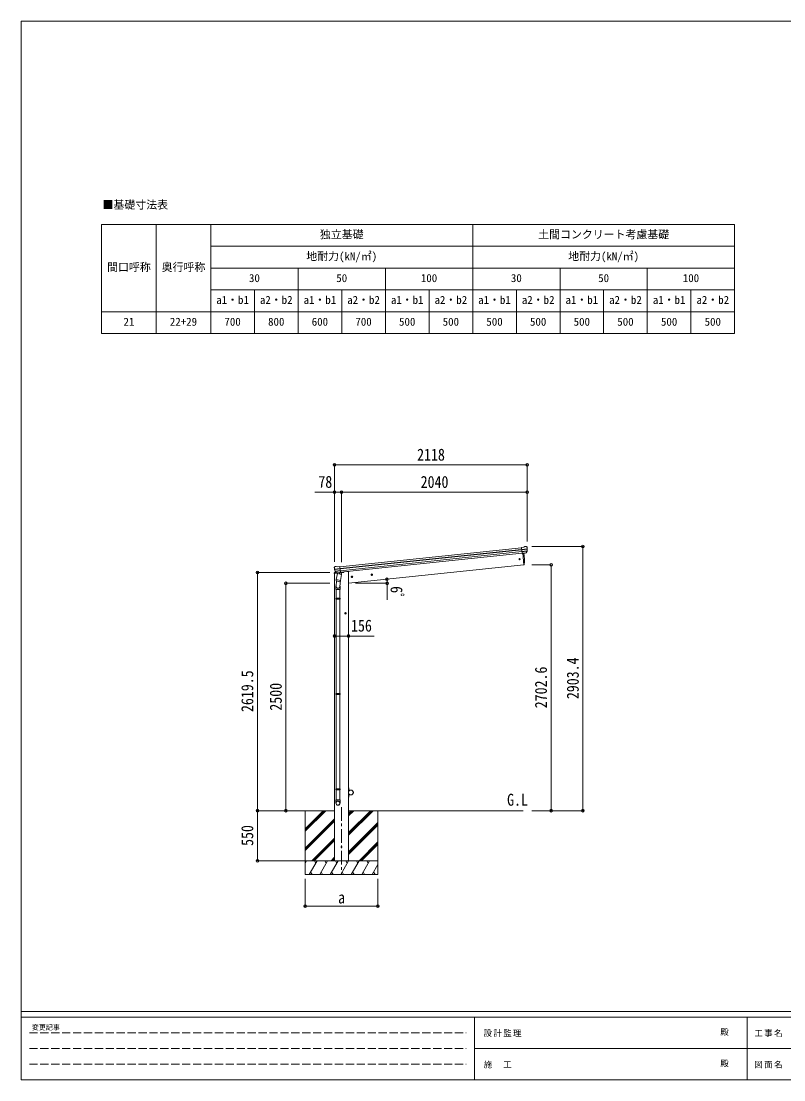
# Model space of a CAD drawing. Units: millimetres at full size, sheet at 1:30. Extents: x -8432 to 8432, y -5820 to 5820.
# Drawn here: x -8432 to -46, y -5820 to 5820 of the extents above; entities that cross this region are included whole.
import ezdxf
from ezdxf.enums import TextEntityAlignment as Align

# ---------------------------------------------------------------- set-up
doc = ezdxf.new("R2010")
doc.units = ezdxf.units.MM
doc.header["$LTSCALE"] = 30
doc.header["$PDMODE"] = 32
doc.header["$PDSIZE"] = 30
doc.linetypes.add('CHAIN1', pattern=[8, 5, -1, 1, -1])
doc.linetypes.add('DASHED3', pattern=[4, 3, -1])
for name, color, linetype, lineweight in [('0-0_0', 7, 'Continuous', 9), ('0-1_本体', 5, 'CHAIN1', 9), ('0-3_ELV2', 4, 'Continuous', 9), ('0-6_OTH_LINE', 6, 'Continuous', 9), ('0-7_SHAPE', 7, 'Continuous', 9), ('0-9_OUTLINE', 7, 'Continuous', 9), ('0-E_DET2', 7, 'Continuous', 18), ('F-0_240', 7, 'Continuous', 9)]:
    doc.layers.add(name, color=color, linetype=linetype, lineweight=lineweight)
doc.styles.add('ＭＳ ゴシック', font='')
doc.styles.get('ＭＳ ゴシック').set_extended_font_data('MS Gothic')

msp = doc.modelspace()

# ---------------------------------------------------------------- linework, layer by layer
at = {"layer": '0-0_0'}
for p, q in [((-5438.27, -2860.82), (-4987.13, -2860.82)), ((-5309.63, -3087.39), (-5083, -2860.76)), ((-5309.63, -3073.25), (-5097.14, -2860.76)), ((-5309.63, -3059.11), (-5111.29, -2860.76)), ((-5309.63, -2860.82), (-5309.63, -3560.76)), ((-4831.63, -2917.76), (-4774.64, -2860.76)), ((-4831.63, -2903.62), (-4788.78, -2860.76)), ((-4831.63, -2889.48), (-4802.92, -2860.76)), ((-4831.63, -2860.82), (-2912.69, -2860.82)), ((-4831.63, -3129.89), (-4562.56, -2860.82)), ((-4831.63, -3115.75), (-4576.7, -2860.82)), ((-4831.63, -3101.61), (-4590.84, -2860.82)), ((-4509.63, -2860.82), (-4509.63, -3560.76)), ((-5309.63, -3271.24), (-4987.63, -2949.24)), ((-5309.63, -3285.38), (-4987.63, -2963.38)), ((-5309.63, -3299.52), (-4987.63, -2977.53)), ((-4831.63, -3313.74), (-4509.63, -2991.74)), ((-4831.63, -3327.88), (-4509.63, -3005.88)), ((-4831.63, -3342.02), (-4509.63, -3020.03)), ((-5237.03, -3410.76), (-4987.63, -3161.37)), ((-5222.88, -3410.76), (-4987.63, -3175.52)), ((-5208.74, -3410.76), (-4987.63, -3189.66)), ((-4716.53, -3410.76), (-4509.63, -3203.87)), ((-4702.38, -3410.76), (-4509.63, -3218.02)), ((-4688.24, -3410.76), (-4509.63, -3232.16)), ((-5024.89, -3410.76), (-4987.13, -3373)), ((-4509.63, -3410.76), (-5309.63, -3410.76)), ((-5309.63, -3439.7), (-5292.93, -3410.76)), ((-5307.93, -3436.74), (-5309.63, -3433.79)), ((-5264.06, -3560.76), (-5177.46, -3410.76)), ((-5192.46, -3436.74), (-5207.46, -3410.76)), ((-5148.59, -3560.76), (-5061.98, -3410.76)), ((-5076.99, -3436.74), (-5091.99, -3410.76)), ((-5033.12, -3560.76), (-4946.51, -3410.76)), ((-5010.75, -3410.76), (-4987.13, -3387.15)), ((-4996.61, -3410.76), (-4987.13, -3401.29)), ((-4961.52, -3436.75), (-4976.52, -3410.76)), ((-4917.65, -3560.76), (-4831.04, -3410.76)), ((-4846.05, -3436.75), (-4861.05, -3410.76)), ((-4802.18, -3560.76), (-4715.57, -3410.76)), ((-4730.57, -3436.74), (-4745.58, -3410.76)), ((-4686.71, -3560.76), (-4600.11, -3410.76)), ((-4615.11, -3436.74), (-4630.11, -3410.76)), ((-4571.24, -3560.76), (-4509.63, -3454.06)), ((-4509.63, -3419.43), (-4514.64, -3410.76)), ((-5309.63, -3560.76), (-4509.63, -3560.76)), ((-5249.06, -3534.78), (-5234.06, -3560.76)), ((-5133.59, -3534.78), (-5118.59, -3560.76)), ((-5018.12, -3534.78), (-5003.12, -3560.76)), ((-4902.65, -3534.78), (-4887.65, -3560.76)), ((-4787.18, -3534.78), (-4772.18, -3560.76)), ((-4671.71, -3534.78), (-4656.71, -3560.76)), ((-4556.24, -3534.78), (-4541.24, -3560.76))]:
    msp.add_line(p, q, dxfattribs=at)
at = {"layer": '0-1_本体'}
msp.add_line((-4909.63, -2822.53), (-4909.63, -3565.85), dxfattribs=at)
at = {"layer": '0-3_ELV2'}
for p, q in [((-4927.23, -178.82), (-2931.14, 30.98)), ((-4925.24, -197.71), (-2929.15, 12.08)), ((-4924.81, -201.89), (-2928.72, 7.91)), ((-2904.83, 35.76), (-2931.35, 32.97)), ((-2924.56, -31.58), (-2931.35, 32.97)), ((-2929.19, 12.44), (-2869.45, 18.72)), ((-2868.97, 12.85), (-2928.58, 6.59)), ((-2904.83, 35.76), (-2893.23, 42.73)), ((-2892, 43.14), (-2878.51, 44.56)), ((-2874.84, 43.47), (-2874.85, 43.47)), ((-2874.84, 43.47), (-2869.66, 39.27)), ((-2868.28, 35.58), (-2868.59, 37.43)), ((-4922.71, -221.75), (-2926.63, -11.95)), ((-2924.87, -28.69), (-4920.95, -238.49)), ((-2869.81, -3.9), (-2926.84, -9.9)), ((-2871.2, -8.56), (-2926.37, -14.36)), ((-2881.21, -26.8), (-2924.59, -31.36)), ((-2924.56, -31.58), (-2914.62, -30.54)), ((-2917.68, -30.86), (-2904.29, -158.25)), ((-2914.62, -30.54), (-2914.35, -30.6)), ((-2914.35, -30.6), (-2889.02, -27.94)), ((-2889.02, -27.94), (-2888.76, -27.82)), ((-2888.76, -27.82), (-2881.07, -27.01)), ((-2879.76, -25.14), (-2870.31, -6.84)), ((-2878.71, -25.57), (-2868.59, -7.31)), ((-4989.67, -187.39), (-4989.75, -185.52)), ((-4984.89, -178.31), (-4989.08, -183.49)), ((-4925.28, -197.36), (-4985.02, -203.64)), ((-4984.89, -178.31), (-4984.89, -178.3)), ((-4984.26, -209.48), (-4924.66, -203.21)), ((-4968.04, -175.06), (-4981.53, -176.48)), ((-4966.76, -245.03), (-4980.45, -229.28)), ((-4979.96, -225.69), (-4922.93, -219.7)), ((-4965.81, -244.4), (-4978.86, -228.46)), ((-4977.63, -229.96), (-4922.46, -224.16)), ((-4953.96, -179.62), (-4966.75, -175.21)), ((-4953.96, -179.62), (-4927.43, -176.83)), ((-4920.65, -241.38), (-4927.43, -176.83)), ((-2904.29, -158.25), (-4831.63, -360.82)), ((-2904.29, -158.25), (-2902.24, -157.96)), ((-4989.38, -245.98), (-4990.28, -252.81)), ((-4990.28, -252.81), (-4956.55, -249.27)), ((-4987.13, -3410.76), (-4987.13, -252.48)), ((-4969.87, -241.62), (-4986.72, -243.39)), ((-4956.45, -245.14), (-4964.14, -245.95)), ((-4964.05, -245.71), (-4920.67, -241.15)), ((-4956.18, -245.21), (-4956.45, -245.14)), ((-4930.85, -242.54), (-4956.18, -245.21)), ((-4930.6, -242.43), (-4930.85, -242.54)), ((-4920.65, -241.38), (-4930.6, -242.43)), ((-4916.53, -245.06), (-4887.27, -241.99)), ((-4882.41, -234.44), (-4882.83, -237.67)), ((-4785.47, -288.6), (-4805.36, -290.69)), ((-4796.2, -282.18), (-4802.27, -286.59)), ((-4802.27, -286.59), (-4801.49, -294.06)), ((-4801.49, -294.06), (-4794.63, -297.11)), ((-4794.37, -299.59), (-4796.46, -279.7)), ((-4789.35, -285.23), (-4796.2, -282.18)), ((-4566.68, -265.6), (-4586.57, -267.7)), ((-4577.41, -259.19), (-4583.48, -263.6)), ((-4583.48, -263.6), (-4582.7, -271.06)), ((-4582.7, -271.06), (-4575.84, -274.11)), ((-4575.58, -276.6), (-4577.67, -256.7)), ((-4570.55, -262.24), (-4577.41, -259.19)), ((-4855.63, -690.37), (-4875.63, -690.37)), ((-4865.63, -682.87), (-4872.13, -686.62)), ((-4872.13, -686.62), (-4872.13, -694.13)), ((-4872.13, -694.13), (-4865.63, -697.88)), ((-4865.63, -700.37), (-4865.63, -680.37)), ((-4859.13, -686.62), (-4865.63, -682.87)), ((-4831.63, -3160.82), (-4831.63, -2610.82)), ((-4831.63, -2610.82), (-4829.63, -2610.82)), ((-4829.63, -2633.52), (-4829.63, -2610.82)), ((-4806.63, -2633.52), (-4829.63, -2633.52)), ((-4829.63, -2635.52), (-4806.63, -2635.52)), ((-4831.63, -2710.82), (-4829.63, -2710.82)), ((-4829.63, -2686.12), (-4806.63, -2686.12)), ((-4829.63, -2688.12), (-4829.63, -2710.82)), ((-4806.63, -2688.12), (-4829.63, -2688.12))]:
    msp.add_line(p, q, dxfattribs=at)
for points in [[(-4831.63, -3410.76), (-4831.63, -231.82), (-4851.63, -231.82), (-4882.49, -235.06)], [(-4794.63, -297.11), (-4788.56, -292.7), (-4789.35, -285.23)], [(-4575.84, -274.11), (-4569.77, -269.7), (-4570.55, -262.24)], [(-4865.63, -697.88), (-4859.13, -694.13), (-4859.13, -686.62)]]:
    msp.add_lwpolyline(points, dxfattribs=at)
for centre, radius in [((-2951.09, -95.7), 6.5), ((-4795.42, -289.65), 8.5), ((-4795.42, -289.65), 7.7), ((-4795.42, -289.65), 6.5), ((-4576.62, -266.65), 8.5), ((-4576.62, -266.65), 7.7), ((-4576.62, -266.65), 6.5), ((-4865.63, -690.37), 8.5), ((-4865.63, -690.37), 7.7), ((-4865.63, -690.37), 6.5), ((-4806.63, -2660.82), 25), ((-4909.38, -3260.76), 5)]:
    msp.add_circle(centre, radius, dxfattribs=at)
for centre, radius, start, end in [((-2891.68, 40.15), 3, 96.02369, 120.97631), ((-2877.99, 39.58), 5, 51.04426, 95.95574), ((-3061.83, 13.93), 192.44, 1.4271, 6.57578), ((-3069.17, 14.46), 200.2, 354.20009, 359.53883), ((-2824.18, 20.83), 45.32, 182.67122, 185.64518), ((-2868.79, 11.51), 1.35, 95.1605, 97.91927), ((-2866.18, 13.07), 2.74, 179.02151, 184.43412), ((-3069.17, 14.46), 202, 354.13916, 6), ((-3798.9, -118.04), 900, 357.63919, 5.64986), ((-2881.33, -24.12), 2.99, 285.2717, 331.00739), ((-2872.98, -5.47), 3, 332.69111, 354.20009), ((-2871.21, -5.86), 3, 331, 354.13916), ((-4788.78, -166.28), 202, 186, 197.86084), ((-4795.84, -168.33), 192.44, 185.42422, 190.5729), ((-5029.74, -210.98), 45.32, 6.35482, 9.32878), ((-4981, -181.45), 5, 96.04426, 140.95574), ((-4987.04, -209.84), 2.74, 7.56588, 12.97849), ((-4984.17, -210.82), 1.35, 94.08073, 96.8395), ((-4788.78, -166.28), 200.2, 192.46117, 197.79991), ((-4978.19, -227.31), 3, 197.86084, 221), ((-4976.54, -226.56), 3, 197.79991, 219.30889), ((-4967.73, -178.05), 3, 71.02369, 95.97631), ((-2902.66, -154.99), 3, 278, 357.63919), ((-4986.41, -246.37), 3, 96, 172.5), ((-4964.5, -243.07), 2.99, 220.99261, 266.7283), ((-4887.79, -237.01), 5, 276, 352.5), ((-4829.63, -2633.52), 2, 180, 270), ((-4806.63, -2660.82), 27.3, 270, 90), ((-4806.63, -2660.82), 25.3, 270, 90), ((-4829.63, -2688.12), 2, 90, 180)]:
    msp.add_arc(centre, radius, start, end, dxfattribs=at)
for centre, major_axis, ratio, start_param, end_param in [((-2870.54, 35.97), (-0.87, 5.91), 0.020485, 0.67143203, 1.56913061), ((-2875.93, 40.49), (5.88, -1.31), 0.24881, 0.46058498, 0.46410383), ((-2871.55, 36.94), (-2.34, 1.9), 0.995767, 3.98597162, 4.71238898), ((-3066.86, -7.49), (-20.92, 199.05), 0.994373, 4.71137894, 4.7277536), ((-2881.52, -23.82), (-0.11, 3), 0.642905, 3.24593831, 4.20392797), ((-2881.39, -24.02), (1.66, -2.51), 0.997631, 5.80419048, 5.89294842), ((-2881.46, -23.92), (3.53, -2.11), 0.650902, 5.25614477, 5.32895537), ((-2879.09, -23.57), (1.08, 3.13), 0.040856, 2.11350352, 2.14162489), ((-4986.75, -185.37), (1.9, 2.34), 0.995767, 1.57079633, 2.29721369), ((-4983.2, -180.99), (-5.48, -2.51), 0.24881, 5.81908147, 5.82260033), ((-4987.54, -186.53), (-0.38, 5.97), 0.020485, 4.7140547, 5.61175327), ((-4786.47, -188.22), (-20.92, 199.05), 0.994373, 1.55543171, 1.57180637), ((-4966.8, -242.99), (-1.71, 2.84), 0.040856, 4.14156042, 4.16968179), ((-4964.36, -242.74), (-0.51, 2.96), 0.642905, 2.07925734, 3.03724699), ((-4964.41, -242.84), (-3.02, -2.79), 0.650902, 0.95422993, 1.02704053), ((-4964.45, -242.96), (-1.1, -2.8), 0.997631, 0.39023689, 0.47899483)]:
    msp.add_ellipse(centre, major_axis=major_axis, ratio=ratio, start_param=start_param, end_param=end_param, dxfattribs=at)
at = {"layer": '0-6_OTH_LINE'}
for p, q in [((-4987.13, 942.57), (-4987.13, 97.9)), ((-2869.25, 942.57), (-4987.13, 942.57)), ((-2869.25, 942.57), (-2869.25, 97.9)), ((-4987.13, 642.57), (-5204.43, 642.57)), ((-4987.13, 642.57), (-4987.13, -124.84)), ((-4909.38, 642.57), (-4987.13, 642.57)), ((-2869.25, 642.57), (-4909.38, 642.57)), ((-4909.38, 642.57), (-4909.38, -126.67)), ((-2869.25, 642.57), (-2869.25, 97.9)), ((-2255.55, 42.57), (-2818.42, 42.57)), ((-2255.55, 42.57), (-2255.55, -2860.82)), ((-2605.55, -158.25), (-2818.42, -158.25)), ((-2605.55, -158.25), (-2605.55, -2860.82)), ((-5834.6, -241.33), (-5037.63, -241.33)), ((-5834.6, -241.33), (-5834.6, -2860.82)), ((-5521.07, -2860.82), (-5521.07, -360.82)), ((-5521.07, -360.82), (-5037.63, -360.82)), ((-4987.13, -940.37), (-4831.63, -940.37)), ((-4831.63, -940.37), (-4552.01, -940.37)), ((-5834.6, -2860.82), (-5310.63, -2860.82)), ((-5834.6, -3410.82), (-5834.6, -2860.82)), ((-5521.07, -2860.82), (-5310.63, -2860.82)), ((-2605.55, -2860.82), (-2818.42, -2860.82)), ((-2255.55, -2860.82), (-2818.42, -2860.82)), ((-5834.6, -3410.82), (-5310.63, -3410.82)), ((-5309.63, -3910.76), (-5309.63, -3611.76)), ((-4509.63, -3910.76), (-4509.63, -3611.76)), ((-4509.63, -3910.76), (-5309.63, -3910.76))]:
    msp.add_line(p, q, dxfattribs=at)
at = {"layer": '0-6_OTH_LINE', "lineweight": 18}
for q in [(-4757.27, -360.82), (-4408.72, -542.32)]:
    msp.add_line((-4408.72, -360.82), q, dxfattribs=at)
at = {"layer": '0-6_OTH_LINE'}
msp.add_arc((-4757.27, -360.82), 348.55, 0, 7.27608, dxfattribs=at)
for p in [(-4987.13, 942.57), (-2869.25, 942.57), (-4987.13, 642.57), (-4909.38, 642.57), (-2869.25, 642.57), (-2255.55, 42.57), (-5834.6, -241.33), (-2605.55, -158.25), (-5521.07, -360.82), (-4411.53, -316.68), (-4408.72, -360.82), (-4987.13, -940.37), (-4831.63, -940.37), (-5834.6, -2860.82), (-5521.07, -2860.82), (-2605.55, -2860.82), (-2255.55, -2860.82), (-5834.6, -3410.82), (-5309.63, -3910.76), (-4509.63, -3910.76)]:
    msp.add_point(p, dxfattribs=at)
at = {"layer": '0-9_OUTLINE'}
for p, q in [((-4964.27, -335.26), (-4969.83, -390.98)), ((-4969.15, -332.22), (-4966.66, -319.98)), ((-4968.94, -333.62), (-4968.94, -333.62)), ((-4967.61, -334.58), (-4926.65, -342.91)), ((-4953.32, -254.32), (-4966.68, -319.97)), ((-4921.79, -329.1), (-4966.68, -319.97)), ((-4963.3, -245.96), (-4922.63, -241.68)), ((-4959.94, -246.26), (-4960.09, -246.98)), ((-4959.48, -248.11), (-4934.72, -257.87)), ((-4908.44, -263.45), (-4953.32, -254.32)), ((-4951.14, -251.4), (-4951.8, -254.63)), ((-4930.33, -242.88), (-4933.25, -257.23)), ((-4921.36, -326.97), (-4928.01, -394.71)), ((-4921.81, -329.1), (-4924.34, -341.57)), ((-4921.79, -329.1), (-4908.44, -263.45)), ((-4920.82, -239.8), (-4919.89, -239.99)), ((-4919.89, -239.99), (-4908.69, -256.91)), ((-4908.69, -256.91), (-4909.96, -263.14)), ((-4971.98, -428.14), (-4971.98, -393.79)), ((-4925.98, -428.14), (-4971.98, -428.14)), ((-4969.98, -428.14), (-4969.98, -524.89)), ((-4927.98, -428.14), (-4927.98, -524.89)), ((-4925.98, -393.49), (-4925.98, -428.14)), ((-4971.98, -526.89), (-4970.98, -524.89)), ((-4925.98, -526.89), (-4971.98, -526.89)), ((-4925.98, -534.89), (-4971.98, -534.89)), ((-4926.98, -524.89), (-4970.98, -524.89)), ((-4926.98, -536.89), (-4970.98, -536.89)), ((-4969.98, -536.89), (-4969.98, -1573.08)), ((-4927.98, -536.89), (-4927.98, -1573.08)), ((-4925.98, -526.89), (-4926.98, -524.89)), ((-4925.98, -534.89), (-4926.98, -536.89)), ((-4925.98, -526.89), (-4925.98, -534.89)), ((-4971.98, -1575.08), (-4970.98, -1573.08)), ((-4925.98, -1575.08), (-4971.98, -1575.08)), ((-4925.98, -1583.08), (-4971.98, -1583.08)), ((-4926.98, -1573.08), (-4970.98, -1573.08)), ((-4926.98, -1585.08), (-4970.98, -1585.08)), ((-4969.98, -1585.08), (-4969.98, -2621.26)), ((-4927.98, -1585.08), (-4927.98, -2621.26)), ((-4925.98, -1575.08), (-4926.98, -1573.08)), ((-4925.98, -1583.08), (-4926.98, -1585.08)), ((-4925.98, -1575.08), (-4925.98, -1583.08)), ((-4971.98, -2623.26), (-4970.98, -2621.26)), ((-4925.98, -2623.26), (-4971.98, -2623.26)), ((-4925.98, -2631.26), (-4971.98, -2631.26)), ((-4926.98, -2621.26), (-4970.98, -2621.26)), ((-4926.98, -2633.26), (-4970.98, -2633.26)), ((-4969.98, -2633.26), (-4969.98, -2743.26)), ((-4927.98, -2633.26), (-4927.98, -2743.26)), ((-4925.98, -2623.26), (-4926.98, -2621.26)), ((-4925.98, -2631.26), (-4926.98, -2633.26)), ((-4925.98, -2623.26), (-4925.98, -2631.26)), ((-4971.98, -2777.41), (-4971.98, -2743.26)), ((-4925.98, -2743.26), (-4971.98, -2743.26)), ((-4925.98, -2777.41), (-4925.98, -2743.26))]:
    msp.add_line(p, q, dxfattribs=at)
for points in [[(-4971.98, -526.89), (-4971.98, -534.89), (-4970.98, -536.89)], [(-4971.98, -1575.08), (-4971.98, -1583.08), (-4970.98, -1585.08)], [(-4971.98, -2623.26), (-4971.98, -2631.26), (-4970.98, -2633.26)]]:
    msp.add_lwpolyline(points, dxfattribs=at)
for centre, radius, start, end in [((-4967.25, -332.65), 1.95, 167.54017, 209.97766), ((-4967.21, -332.62), 2, 209.90962, 258.5), ((-4963.35, -245.46), 0.5, 240.73754, 276), ((-4960.43, -246.16), 0.5, 348.5, 96), ((-4959.11, -247.18), 1, 168.5, 248.5), ((-4934.25, -256.95), 1.03, 242.53897, 344.46569), ((-4929.75, -243.04), 0.604, 93.09842, 164.70595), ((-4926.25, -340.95), 2, 258.5, 341.96843), ((-4922.68, -241.18), 0.5, 276, 311.26246), ((-4941.98, -393.79), 30, 177.45142, 180)]:
    msp.add_arc(centre, radius, start, end, dxfattribs=at)
for centre, major_axis, ratio, start_param, end_param in [((-4948.98, -393.49), (23, 0), 0.996195, 2.62193603, 6.60747969), ((-4948.98, -393.49), (21, 0), 0.996195, 3.02154981, 6.2247991), ((-4948.98, -2775.66), (-23, 0), 0.996195, 3.14159265, 6.28318531), ((-4948.98, -2777.41), (-23, 0), 0.996195, 3.14159265, 6.28318531), ((-4948.98, -2777.41), (0, -23.43), 0.981806, 4.71238898, 7.85398163)]:
    msp.add_ellipse(centre, major_axis=major_axis, ratio=ratio, start_param=start_param, end_param=end_param, dxfattribs=at)
msp.add_ellipse((-4948.98, -2777.41), major_axis=(21, 0), ratio=0.996195, dxfattribs=at)
at = {"layer": '0-E_DET2'}
for p, q in [((-7547.13, 3584.87), (-587.13, 3584.87)), ((-7547.13, 3584.87), (-7547.13, 2384.87)), ((-6947.13, 3584.87), (-6947.13, 2384.87)), ((-6347.13, 3584.87), (-6347.13, 2384.87)), ((-3467.13, 3584.87), (-3467.13, 2384.87)), ((-587.13, 3584.87), (-587.13, 2384.87)), ((-6347.13, 3344.87), (-587.13, 3344.87)), ((-6347.13, 3104.87), (-587.13, 3104.87)), ((-5387.13, 3104.87), (-5387.13, 2384.87)), ((-4427.13, 3104.87), (-4427.13, 2384.87)), ((-2507.13, 3104.87), (-2507.13, 2384.87)), ((-1547.13, 3104.87), (-1547.13, 2384.87)), ((-6347.13, 2864.87), (-587.13, 2864.87)), ((-5867.13, 2864.87), (-5867.13, 2384.87)), ((-4907.13, 2864.87), (-4907.13, 2384.87)), ((-3947.13, 2864.87), (-3947.13, 2384.87)), ((-2987.13, 2864.87), (-2987.13, 2384.87)), ((-2027.13, 2864.87), (-2027.13, 2384.87)), ((-1067.13, 2864.87), (-1067.13, 2384.87)), ((-7547.13, 2624.87), (-587.13, 2624.87)), ((-7547.13, 2384.87), (-587.13, 2384.87))]:
    msp.add_line(p, q, dxfattribs=at)
at = {"layer": 'F-0_240', "color": 5}
for p, q in [((-8432.06, 5820), (-8432.06, -5820)), ((-8432.06, 5820), (8007.94, 5820)), ((-8432.06, -5070), (8007.94, -5070)), ((-8432.06, -5130), (5341.19, -5130)), ((-3448.82, -5130), (-3448.82, -5820)), ((-448.82, -5130), (-448.82, -5820)), ((-3448.82, -5475), (2701.18, -5475)), ((-8432.06, -5820), (8007.94, -5820))]:
    msp.add_line(p, q, dxfattribs=at)
at = {"layer": 'F-0_240', "color": 4, "linetype": 'DASHED3'}
for p, q in [((-8342.06, -5302.5), (-3538.82, -5302.5)), ((-8342.06, -5475), (-3538.82, -5475)), ((-8342.06, -5647.5), (-3538.82, -5647.5))]:
    msp.add_line(p, q, dxfattribs=at)

# ---------------------------------------------------------------- texts
at = {"layer": '0-6_OTH_LINE', "color": 7, "style": 'ＭＳ ゴシック', "width": 0.85}
for s, p in [('2118', (-4078.19, 948.57)), ('78', (-5164.16, 649.46)), ('2040', (-4039.32, 648.57)), ('156', (-4804.7, -931.4)), ('a', (-4947.13, -3920.76))]:
    msp.add_text(s, height=132, dxfattribs=at).set_placement(p, align=Align.BOTTOM_LEFT)
for s, rotation, p in [('6ﾟ', 270, (-4409.18, -392.35)), ('2903.4', 90, (-2261.55, -1634.12)), ('2619.5', 90, (-5840.6, -1776.08)), ('2702.6', 90, (-2611.55, -1734.54)), ('2500', 90, (-5527.07, -1760.82)), ('550', 90, (-5840.6, -3248.32))]:
    msp.add_text(s, height=132, rotation=rotation, dxfattribs=at).set_placement(p, align=Align.BOTTOM_LEFT)
at = {"layer": '0-7_SHAPE', "style": 'ＭＳ ゴシック', "width": 0.85}
msp.add_text('G.L', height=132, dxfattribs=at).set_placement((-3088.95, -2845.86), align=Align.BOTTOM_LEFT)
at = {"layer": '0-E_DET2', "style": 'ＭＳ ゴシック'}
for s, p in [('■基礎寸法表', (-7537.22, 3730.87)), ('独立基礎', (-5147.13, 3404.87)), ('土間コンクリート考慮基礎', (-2747.13, 3404.87)), ('地耐力(kN/㎡)', (-5297.13, 3164.87)), ('地耐力(kN/㎡)', (-2417.13, 3164.87)), ('間口呼称', (-7487.13, 3044.87)), ('奥行呼称', (-6887.13, 3044.87)), ('30', (-5927.13, 2924.87)), ('50', (-4967.13, 2924.87)), ('100', (-4037.13, 2924.87)), ('30', (-3047.13, 2924.87)), ('50', (-2087.13, 2924.87)), ('100', (-1157.13, 2924.87)), ('a1・b1', (-6287.13, 2684.87)), ('a2・b2', (-5807.13, 2684.87)), ('a1・b1', (-5327.13, 2684.87)), ('a2・b2', (-4847.13, 2684.87)), ('a1・b1', (-4367.13, 2684.87)), ('a2・b2', (-3887.13, 2684.87)), ('a1・b1', (-3407.13, 2684.87)), ('a2・b2', (-2927.13, 2684.87)), ('a1・b1', (-2447.13, 2684.87)), ('a2・b2', (-1967.13, 2684.87)), ('a1・b1', (-1487.13, 2684.87)), ('a2・b2', (-1007.13, 2684.87)), ('21', (-7307.13, 2444.87)), ('22+29', (-6797.13, 2444.87)), ('700', (-6197.13, 2444.87)), ('800', (-5717.13, 2444.87)), ('600', (-5237.13, 2444.87)), ('700', (-4757.13, 2444.87)), ('500', (-4277.13, 2444.87)), ('500', (-3797.13, 2444.87)), ('500', (-3317.13, 2444.87)), ('500', (-2837.13, 2444.87)), ('500', (-2357.13, 2444.87)), ('500', (-1877.13, 2444.87)), ('500', (-1397.13, 2444.87)), ('500', (-917.13, 2444.87))]:
    msp.add_text(s, height=87.98, dxfattribs=at).set_placement(p, align=Align.BOTTOM_LEFT)
at = {"layer": 'F-0_240', "style": 'ＭＳ ゴシック'}
for s, height, p in [('変更記事', 54.99, (-8314.83, -5287.5)), ('殿', 65.98, (-744.53, -5347.5)), ('殿', 65.98, (-744.53, -5692.5))]:
    msp.add_text(s, height=height, dxfattribs=at).set_placement(p, align=Align.BOTTOM_LEFT)
at = {"layer": 'F-0_240', "char_height": 65.98, "attachment_point": 7, "style": 'ＭＳ ゴシック'}
for s, insert in [('\\T1.17;設計監理', (-3347.49, -5347.5)), ('\\T1.17;工事名', (-369.71, -5347.5)), ('\\T1.17;施\u3000工', (-3347.49, -5692.5)), ('\\T1.17;図面名', (-369.71, -5692.5))]:
    msp.add_mtext(s, dxfattribs=dict(at, insert=insert))

doc.saveas('drawing.dxf')
